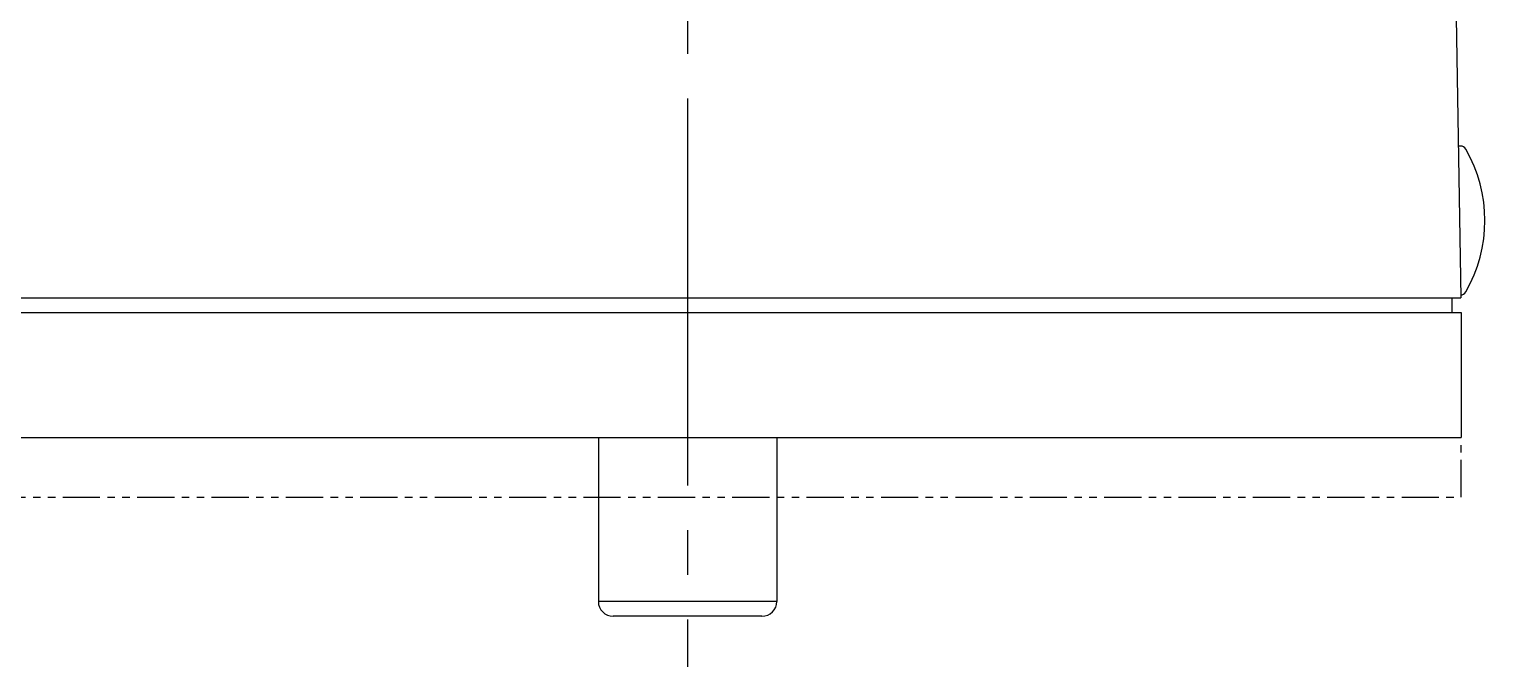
# Model space of a CAD drawing. Extents: x 79 to 354, y 162 to 334.
# Drawn here: x 104.83 to 153.76, y 280.38 to 301.8 of the extents above; entities that cross this region are included whole.
import ezdxf

# ---------------------------------------------------------------- set-up
doc = ezdxf.new("R2010")
doc.units = 0
doc.linetypes.add('CENTER', pattern=[17.5, 13, -1.5, 1.5, -1.5])
doc.linetypes.add('PHANTOM', pattern=[2.5, 1.25, -0.25, 0.25, -0.25, 0.25, -0.25])
doc.layers.get('0').update_dxf_attribs({"linetype": 'CONTINUOUS'})
doc.layers.add('CENTER', color=1, linetype='CENTER')

msp = doc.modelspace()

# ---------------------------------------------------------------- linework, layer by layer
at = {"color": 7, "linetype": 'CONTINUOUS'}
for p, q in [((152.518, 317.66), (152.952, 292.781)), ((152.943, 297.877), (152.863, 297.877)), ((100.97, 292.781), (152.952, 292.781)), ((152.661, 292.281), (152.661, 292.781)), ((100.961, 292.281), (152.961, 292.281)), ((152.961, 292.281), (152.961, 288.081)), ((100.961, 288.081), (152.961, 288.081)), ((123.961, 288.081), (123.961, 282.581)), ((129.961, 288.081), (129.961, 282.581)), ((129.461, 282.081), (124.461, 282.081))]:
    msp.add_line(p, q, dxfattribs=at)
at = {"color": 3, "linetype": 'PHANTOM'}
for p, q in [((152.961, 286.081), (152.961, 288.081)), ((100.961, 286.081), (152.961, 286.081))]:
    msp.add_line(p, q, dxfattribs=at)
at = {"linetype": 'CONTINUOUS'}
msp.add_line((129.961, 282.581), (123.961, 282.581), dxfattribs=at)
at = {"color": 7, "linetype": 'CONTINUOUS'}
for centre, radius, start, end in [((152.943, 297.677), 0.2, 29.8966, 89.9999), ((148.942, 295.377), 4.814, 330.1024, 29.8976), ((152.943, 293.077), 0.2, 270.0001, 330.1034), ((124.461, 282.581), 0.5, 180, 270), ((129.461, 282.581), 0.5, 270, 0)]:
    msp.add_arc(centre, radius, start, end, dxfattribs=at)
at = {"layer": 'CENTER', "color": 1, "linetype": 'CENTER'}
msp.add_line((126.961, 334.47), (126.961, 280.381), dxfattribs=at)

doc.saveas('drawing.dxf')
